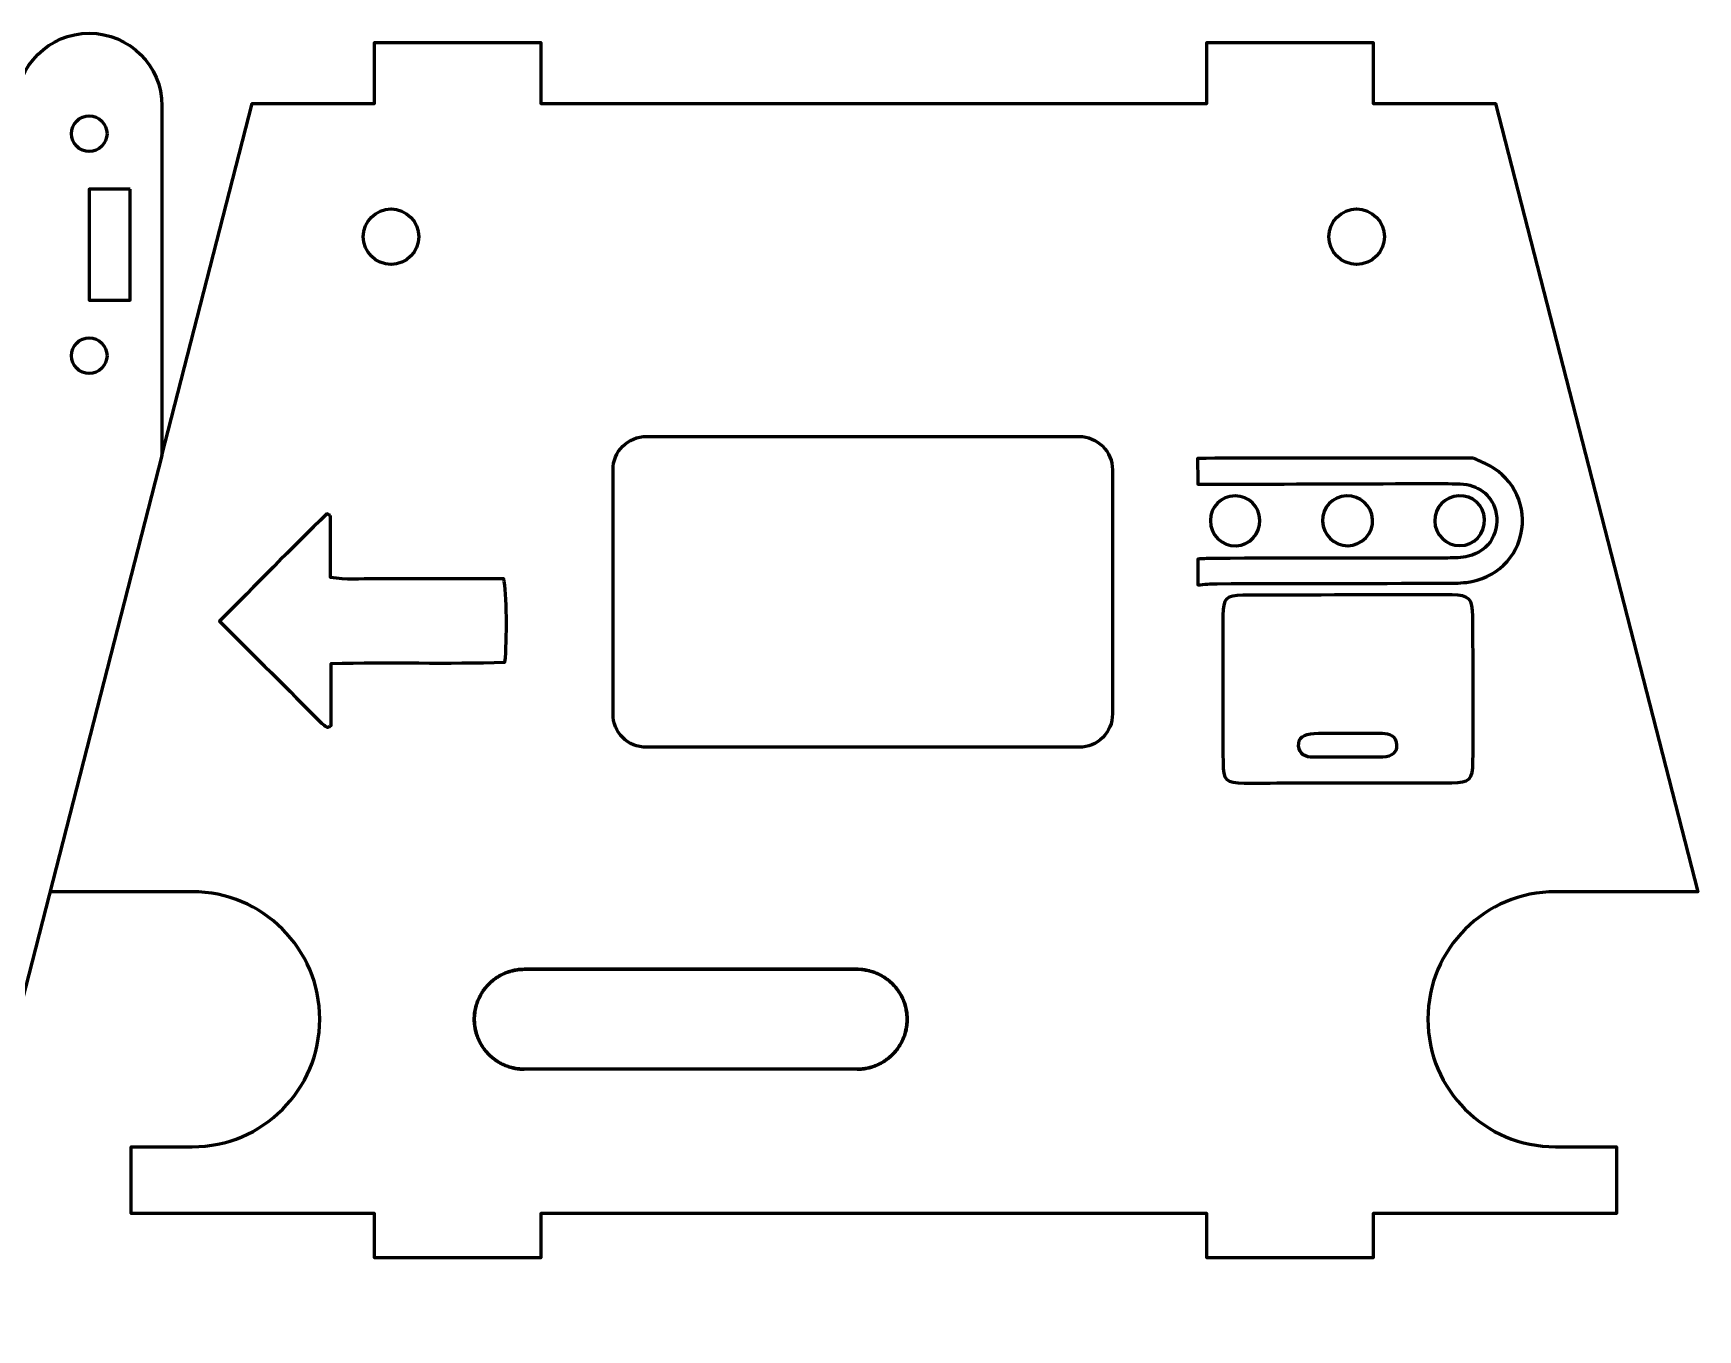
# Model space of a CAD drawing. Header units: millimetres. Extents: x -506 to -29, y -1445 to -43.
# Drawn here: x -352.4 to -202.5, y -719.5 to -602.7 of the extents above; entities that cross this region are included whole.
import ezdxf

# ---------------------------------------------------------------- set-up
doc = ezdxf.new("R2010")
doc.units = ezdxf.units.MM
doc.linetypes.add('K5LT_BASIC', pattern=[0])

# ---------------------------------------------------------------- blocks, each defined once
blk = doc.blocks.new('U20')
at = {"color": 150, "linetype": 'K5LT_BASIC', "lineweight": 60, "true_color": 0x0080ff}
blk.add_lwpolyline([(-465.83, -748.26), (-465.83, -734.26), (-476.83, -734.26), (-500.83, -640.76), (-500.83, -634.26), (-500.83, -609.26, -1), (-487.74, -609.26), (-487.74, -634.26), (-465.83, -634.26), (-465.83, -630.26), (-450.83, -630.26), (-450.83, -634.26), (-390.83, -634.26), (-390.83, -630.26), (-375.83, -630.26), (-375.83, -634.26), (-353.93, -634.26), (-353.93, -609.26, -1), (-340.83, -609.26), (-340.83, -634.26), (-340.83, -640.76), (-364.83, -734.26), (-375.83, -734.26), (-375.83, -748.26)], format="xyb", dxfattribs=at)
blk.add_lwpolyline([(-343.68, -616.76), (-347.38, -616.76), (-347.38, -626.76), (-343.68, -626.76)], close=True, dxfattribs=at)
for centre in [(-347.38, -611.76), (-347.38, -631.76)]:
    blk.add_circle(centre, 1.6, dxfattribs=at)
blk = doc.blocks.new('U21')
at = {"color": 150, "linetype": 'K5LT_BASIC', "lineweight": 60, "true_color": 0x0080ff}
for p, q in [((-298.19, -696.04), (-308.19, -696.04)), ((-288.19, -696.04), (-298.19, -696.04)), ((-278.19, -696.04), (-288.19, -696.04))]:
    blk.add_line(p, q, dxfattribs=at)
blk = doc.blocks.new('U22')
at = {"color": 150, "linetype": 'K5LT_BASIC', "lineweight": 60, "true_color": 0x0080ff}
for p, q in [((-298.19, -687.04), (-308.19, -687.04)), ((-288.19, -687.04), (-298.19, -687.04)), ((-278.19, -687.04), (-288.19, -687.04))]:
    blk.add_line(p, q, dxfattribs=at)
blk = doc.blocks.new('U23')
at = {"color": 150, "linetype": 'K5LT_BASIC', "lineweight": 60, "true_color": 0x0080ff}
for p, q in [((-278.13, -687.04), (-278.19, -687.04)), ((-278.05, -687.05), (-278.13, -687.04)), ((-278.01, -687.05), (-278.05, -687.05)), ((-277.99, -687.05), (-278.01, -687.05)), ((-277.98, -687.05), (-277.99, -687.05)), ((-277.9, -687.05), (-277.98, -687.05)), ((-277.98, -687.05), (-277.98, -687.05)), ((-277.8, -687.06), (-277.9, -687.05)), ((-277.75, -687.06), (-277.8, -687.06)), ((-277.72, -687.07), (-277.75, -687.06)), ((-277.71, -687.07), (-277.72, -687.07)), ((-277.7, -687.07), (-277.71, -687.07)), ((-277.59, -687.08), (-277.7, -687.07)), ((-277.48, -687.1), (-277.59, -687.08)), ((-277.43, -687.11), (-277.48, -687.1)), ((-277.4, -687.11), (-277.43, -687.11)), ((-277.39, -687.12), (-277.4, -687.11)), ((-277.38, -687.12), (-277.39, -687.12)), ((-277.26, -687.14), (-277.38, -687.12)), ((-277.15, -687.17), (-277.26, -687.14)), ((-277.09, -687.18), (-277.15, -687.17)), ((-277.06, -687.19), (-277.09, -687.18)), ((-277.05, -687.19), (-277.06, -687.19)), ((-277.04, -687.19), (-277.05, -687.19)), ((-276.92, -687.23), (-277.04, -687.19)), ((-276.81, -687.26), (-276.92, -687.23)), ((-276.75, -687.28), (-276.81, -687.26)), ((-276.73, -687.29), (-276.75, -687.28)), ((-276.71, -687.29), (-276.73, -687.29)), ((-276.7, -687.3), (-276.71, -687.29)), ((-276.59, -687.34), (-276.7, -687.3)), ((-276.47, -687.38), (-276.59, -687.34)), ((-276.42, -687.41), (-276.47, -687.38)), ((-276.39, -687.42), (-276.42, -687.41)), ((-276.38, -687.42), (-276.39, -687.42)), ((-276.37, -687.43), (-276.38, -687.42)), ((-276.25, -687.48), (-276.37, -687.43)), ((-276.14, -687.54), (-276.25, -687.48)), ((-276.09, -687.56), (-276.14, -687.54)), ((-276.06, -687.58), (-276.09, -687.56)), ((-276.05, -687.59), (-276.06, -687.58)), ((-276.04, -687.59), (-276.05, -687.59)), ((-275.93, -687.65), (-276.04, -687.59)), ((-275.82, -687.72), (-275.93, -687.65)), ((-275.77, -687.75), (-275.82, -687.72)), ((-275.74, -687.77), (-275.77, -687.75)), ((-275.73, -687.78), (-275.74, -687.77)), ((-275.72, -687.78), (-275.73, -687.78)), ((-275.61, -687.86), (-275.72, -687.78)), ((-275.51, -687.93), (-275.61, -687.86)), ((-275.45, -687.97), (-275.51, -687.93)), ((-275.43, -687.99), (-275.45, -687.97)), ((-275.42, -688), (-275.43, -687.99)), ((-275.41, -688.01), (-275.42, -688)), ((-275.3, -688.09), (-275.41, -688.01)), ((-275.21, -688.18), (-275.3, -688.09)), ((-275.16, -688.22), (-275.21, -688.18)), ((-275.13, -688.24), (-275.16, -688.22)), ((-275.12, -688.25), (-275.13, -688.24)), ((-275.11, -688.26), (-275.12, -688.25)), ((-275.02, -688.35), (-275.11, -688.26)), ((-274.92, -688.45), (-275.02, -688.35)), ((-274.88, -688.5), (-274.92, -688.45)), ((-274.86, -688.52), (-274.88, -688.5)), ((-274.85, -688.53), (-274.86, -688.52)), ((-274.84, -688.54), (-274.85, -688.53)), ((-274.75, -688.64), (-274.84, -688.54)), ((-274.66, -688.75), (-274.75, -688.64)), ((-274.62, -688.8), (-274.66, -688.75)), ((-274.6, -688.83), (-274.62, -688.8)), ((-274.59, -688.84), (-274.6, -688.83)), ((-274.59, -688.85), (-274.59, -688.84)), ((-274.5, -688.96), (-274.59, -688.85)), ((-274.43, -689.07), (-274.5, -688.96)), ((-274.39, -689.13), (-274.43, -689.07)), ((-274.37, -689.16), (-274.39, -689.13)), ((-274.36, -689.17), (-274.37, -689.16)), ((-274.36, -689.18), (-274.36, -689.17)), ((-274.29, -689.3), (-274.36, -689.18)), ((-274.22, -689.42), (-274.29, -689.3)), ((-274.19, -689.49), (-274.22, -689.42)), ((-274.17, -689.52), (-274.19, -689.49)), ((-274.16, -689.53), (-274.17, -689.52)), ((-274.16, -689.54), (-274.16, -689.53)), ((-274.1, -689.67), (-274.16, -689.54)), ((-274.04, -689.8), (-274.1, -689.67)), ((-274.02, -689.86), (-274.04, -689.8)), ((-274, -689.89), (-274.02, -689.86)), ((-274, -689.91), (-274, -689.89)), ((-273.99, -689.92), (-274, -689.91)), ((-273.94, -690.05), (-273.99, -689.92)), ((-273.9, -690.18), (-273.94, -690.05)), ((-273.88, -690.25), (-273.9, -690.18)), ((-273.87, -690.29), (-273.88, -690.25)), ((-273.86, -690.3), (-273.87, -690.29)), ((-273.86, -690.31), (-273.86, -690.3)), ((-273.82, -690.45), (-273.86, -690.31)), ((-273.79, -690.59), (-273.82, -690.45)), ((-273.78, -690.66), (-273.79, -690.59)), ((-273.77, -690.69), (-273.78, -690.66)), ((-273.77, -690.71), (-273.77, -690.69)), ((-273.77, -690.72), (-273.77, -690.71)), ((-273.74, -690.86), (-273.77, -690.72)), ((-273.72, -691), (-273.74, -690.86)), ((-273.71, -691.07), (-273.72, -691)), ((-273.71, -691.11), (-273.71, -691.07)), ((-273.71, -691.12), (-273.71, -691.11)), ((-273.71, -691.13), (-273.71, -691.12)), ((-273.7, -691.28), (-273.71, -691.13)), ((-273.69, -691.42), (-273.7, -691.28)), ((-273.91, -692.94), (-273.87, -692.8)), ((-273.87, -692.79), (-273.86, -692.78)), ((-273.87, -692.8), (-273.87, -692.79)), ((-273.86, -692.78), (-273.85, -692.74)), ((-273.85, -692.74), (-273.83, -692.67)), ((-273.83, -692.67), (-273.8, -692.54)), ((-273.8, -692.54), (-273.77, -692.39)), ((-273.77, -692.37), (-273.76, -692.33)), ((-273.77, -692.38), (-273.77, -692.37)), ((-273.77, -692.39), (-273.77, -692.38)), ((-273.76, -692.33), (-273.75, -692.26)), ((-273.75, -692.26), (-273.73, -692.12)), ((-273.73, -692.12), (-273.71, -691.98)), ((-273.71, -691.91), (-273.7, -691.84)), ((-273.71, -691.95), (-273.71, -691.91)), ((-273.71, -691.97), (-273.71, -691.95)), ((-273.71, -691.98), (-273.71, -691.97)), ((-273.7, -691.84), (-273.69, -691.7)), ((-273.69, -691.49), (-273.69, -691.42)), ((-273.69, -691.53), (-273.69, -691.49)), ((-273.69, -691.55), (-273.69, -691.53)), ((-273.69, -691.7), (-273.69, -691.55)), ((-273.69, -691.55), (-273.69, -691.55)), ((-274.7, -694.39), (-274.62, -694.28)), ((-274.62, -694.28), (-274.61, -694.27)), ((-274.61, -694.27), (-274.6, -694.26)), ((-274.6, -694.26), (-274.58, -694.23)), ((-274.58, -694.23), (-274.54, -694.17)), ((-274.54, -694.17), (-274.46, -694.06)), ((-274.46, -694.06), (-274.38, -693.94)), ((-274.38, -693.93), (-274.37, -693.92)), ((-274.38, -693.94), (-274.38, -693.93)), ((-274.37, -693.92), (-274.35, -693.89)), ((-274.35, -693.89), (-274.31, -693.83)), ((-274.31, -693.83), (-274.24, -693.71)), ((-274.24, -693.71), (-274.18, -693.58)), ((-274.18, -693.58), (-274.17, -693.57)), ((-274.17, -693.56), (-274.15, -693.52)), ((-274.17, -693.57), (-274.17, -693.56)), ((-274.15, -693.52), (-274.12, -693.46)), ((-274.12, -693.46), (-274.06, -693.33)), ((-274.06, -693.33), (-274.01, -693.2)), ((-274.01, -693.2), (-274, -693.19)), ((-274, -693.17), (-273.98, -693.14)), ((-274, -693.19), (-274, -693.17)), ((-273.98, -693.14), (-273.96, -693.07)), ((-273.96, -693.07), (-273.91, -692.94)), ((-276.77, -695.81), (-276.76, -695.81)), ((-276.76, -695.81), (-276.74, -695.8)), ((-276.74, -695.8), (-276.72, -695.79)), ((-276.72, -695.79), (-276.66, -695.77)), ((-276.66, -695.77), (-276.54, -695.73)), ((-276.54, -695.73), (-276.43, -695.69)), ((-276.43, -695.69), (-276.42, -695.68)), ((-276.42, -695.68), (-276.41, -695.68)), ((-276.41, -695.68), (-276.38, -695.66)), ((-276.38, -695.66), (-276.33, -695.64)), ((-276.33, -695.64), (-276.21, -695.59)), ((-276.21, -695.59), (-276.1, -695.53)), ((-276.1, -695.53), (-276.09, -695.52)), ((-276.09, -695.52), (-276.08, -695.52)), ((-276.08, -695.52), (-276.05, -695.5)), ((-276.05, -695.5), (-276, -695.47)), ((-276, -695.47), (-275.89, -695.41)), ((-275.89, -695.41), (-275.77, -695.34)), ((-275.77, -695.34), (-275.75, -695.33)), ((-275.77, -695.34), (-275.77, -695.34)), ((-275.75, -695.33), (-275.73, -695.31)), ((-275.73, -695.31), (-275.67, -695.27)), ((-275.67, -695.27), (-275.57, -695.2)), ((-275.57, -695.2), (-275.46, -695.12)), ((-275.46, -695.12), (-275.45, -695.12)), ((-275.45, -695.12), (-275.44, -695.11)), ((-275.44, -695.11), (-275.41, -695.09)), ((-275.41, -695.09), (-275.36, -695.04)), ((-275.36, -695.04), (-275.26, -694.96)), ((-275.26, -694.96), (-275.16, -694.87)), ((-275.16, -694.87), (-275.15, -694.86)), ((-275.15, -694.86), (-275.14, -694.85)), ((-275.14, -694.85), (-275.12, -694.83)), ((-275.12, -694.83), (-275.07, -694.78)), ((-275.07, -694.78), (-274.97, -694.69)), ((-274.97, -694.69), (-274.88, -694.59)), ((-274.88, -694.59), (-274.87, -694.58)), ((-274.87, -694.58), (-274.86, -694.57)), ((-274.86, -694.57), (-274.84, -694.54)), ((-274.84, -694.54), (-274.79, -694.49)), ((-274.79, -694.49), (-274.7, -694.39)), ((-278.19, -696.04), (-277.8, -696.03)), ((-277.8, -696.03), (-277.79, -696.03)), ((-277.79, -696.03), (-277.78, -696.02)), ((-277.78, -696.02), (-277.75, -696.02)), ((-277.75, -696.02), (-277.68, -696.01)), ((-277.68, -696.01), (-277.55, -696)), ((-277.55, -696), (-277.44, -695.98)), ((-277.44, -695.98), (-277.43, -695.98)), ((-277.43, -695.98), (-277.41, -695.98)), ((-277.41, -695.98), (-277.38, -695.97)), ((-277.38, -695.97), (-277.32, -695.96)), ((-277.32, -695.96), (-277.2, -695.93)), ((-277.2, -695.93), (-277.11, -695.91)), ((-277.11, -695.91), (-277.1, -695.91)), ((-277.1, -695.91), (-277.08, -695.91)), ((-277.08, -695.91), (-277.06, -695.9)), ((-277.06, -695.9), (-277, -695.88)), ((-277, -695.88), (-276.88, -695.85)), ((-276.88, -695.85), (-276.77, -695.81))]:
    blk.add_line(p, q, dxfattribs=at)
blk = doc.blocks.new('U24')
at = {"color": 150, "linetype": 'K5LT_BASIC', "lineweight": 60, "true_color": 0x0080ff}
for p, q in [((-311.31, -688.3), (-311.41, -688.4)), ((-311.26, -688.26), (-311.31, -688.3)), ((-311.24, -688.23), (-311.26, -688.26)), ((-311.23, -688.22), (-311.24, -688.23)), ((-311.22, -688.22), (-311.23, -688.22)), ((-311.12, -688.13), (-311.22, -688.22)), ((-311.02, -688.04), (-311.12, -688.13)), ((-310.97, -688), (-311.02, -688.04)), ((-310.94, -687.98), (-310.97, -688)), ((-310.93, -687.97), (-310.94, -687.98)), ((-310.92, -687.97), (-310.93, -687.97)), ((-310.81, -687.89), (-310.92, -687.97)), ((-310.71, -687.81), (-310.81, -687.89)), ((-310.65, -687.78), (-310.71, -687.81)), ((-310.63, -687.76), (-310.65, -687.78)), ((-310.61, -687.75), (-310.63, -687.76)), ((-310.49, -687.68), (-310.61, -687.75)), ((-310.61, -687.75), (-310.61, -687.75)), ((-310.38, -687.61), (-310.49, -687.68)), ((-310.33, -687.58), (-310.38, -687.61)), ((-310.3, -687.57), (-310.33, -687.58)), ((-310.29, -687.56), (-310.3, -687.57)), ((-310.28, -687.56), (-310.29, -687.56)), ((-310.17, -687.5), (-310.28, -687.56)), ((-310.05, -687.45), (-310.17, -687.5)), ((-310, -687.42), (-310.05, -687.45)), ((-309.97, -687.41), (-310, -687.42)), ((-309.96, -687.4), (-309.97, -687.41)), ((-309.95, -687.4), (-309.96, -687.4)), ((-309.84, -687.36), (-309.95, -687.4)), ((-309.72, -687.31), (-309.84, -687.36)), ((-309.66, -687.29), (-309.72, -687.31)), ((-309.64, -687.28), (-309.66, -687.29)), ((-309.62, -687.28), (-309.64, -687.28)), ((-309.61, -687.27), (-309.62, -687.28)), ((-309.5, -687.24), (-309.61, -687.27)), ((-309.38, -687.2), (-309.5, -687.24)), ((-309.32, -687.19), (-309.38, -687.2)), ((-309.3, -687.18), (-309.32, -687.19)), ((-309.28, -687.18), (-309.3, -687.18)), ((-309.27, -687.18), (-309.28, -687.18)), ((-309.18, -687.15), (-309.27, -687.18)), ((-309.06, -687.13), (-309.18, -687.15)), ((-309, -687.12), (-309.06, -687.13)), ((-308.97, -687.11), (-309, -687.12)), ((-308.95, -687.11), (-308.97, -687.11)), ((-308.83, -687.09), (-308.95, -687.11)), ((-308.95, -687.11), (-308.95, -687.11)), ((-308.7, -687.07), (-308.83, -687.09)), ((-308.63, -687.07), (-308.7, -687.07)), ((-308.6, -687.06), (-308.63, -687.07)), ((-308.59, -687.06), (-308.6, -687.06)), ((-308.58, -687.06), (-308.59, -687.06)), ((-308.19, -687.04), (-308.58, -687.06)), ((-312.32, -689.75), (-312.37, -689.89)), ((-312.26, -689.63), (-312.32, -689.75)), ((-312.23, -689.56), (-312.26, -689.63)), ((-312.22, -689.53), (-312.23, -689.56)), ((-312.21, -689.52), (-312.22, -689.53)), ((-312.2, -689.51), (-312.21, -689.52)), ((-312.14, -689.38), (-312.2, -689.51)), ((-312.07, -689.26), (-312.14, -689.38)), ((-312.03, -689.2), (-312.07, -689.26)), ((-312.01, -689.17), (-312.03, -689.2)), ((-312, -689.15), (-312.01, -689.17)), ((-311.92, -689.03), (-312, -689.15)), ((-312, -689.15), (-312, -689.15)), ((-311.84, -688.91), (-311.92, -689.03)), ((-311.8, -688.86), (-311.84, -688.91)), ((-311.78, -688.83), (-311.8, -688.86)), ((-311.77, -688.82), (-311.78, -688.83)), ((-311.76, -688.81), (-311.77, -688.82)), ((-311.68, -688.7), (-311.76, -688.81)), ((-311.59, -688.59), (-311.68, -688.7)), ((-311.54, -688.54), (-311.59, -688.59)), ((-311.52, -688.52), (-311.54, -688.54)), ((-311.51, -688.5), (-311.52, -688.52)), ((-311.5, -688.5), (-311.51, -688.5)), ((-311.41, -688.4), (-311.5, -688.5)), ((-312.68, -691.24), (-312.69, -691.39)), ((-312.67, -691.17), (-312.68, -691.24)), ((-312.65, -690.97), (-312.67, -691.11)), ((-312.67, -691.11), (-312.67, -691.12)), ((-312.67, -691.12), (-312.67, -691.14)), ((-312.67, -691.14), (-312.67, -691.17)), ((-312.63, -690.82), (-312.65, -690.97)), ((-312.62, -690.75), (-312.63, -690.82)), ((-312.61, -690.72), (-312.62, -690.75)), ((-312.58, -690.55), (-312.61, -690.69)), ((-312.61, -690.69), (-312.61, -690.7)), ((-312.61, -690.7), (-312.61, -690.72)), ((-312.55, -690.41), (-312.58, -690.55)), ((-312.53, -690.34), (-312.55, -690.41)), ((-312.52, -690.31), (-312.53, -690.34)), ((-312.51, -690.29), (-312.52, -690.31)), ((-312.47, -690.15), (-312.51, -690.28)), ((-312.51, -690.28), (-312.51, -690.29)), ((-312.42, -690.01), (-312.47, -690.15)), ((-312.4, -689.95), (-312.42, -690.01)), ((-312.38, -689.91), (-312.4, -689.95)), ((-312.37, -689.89), (-312.38, -689.9)), ((-312.38, -689.9), (-312.38, -689.91)), ((-312.69, -691.39), (-312.69, -691.53)), ((-312.69, -691.53), (-312.69, -691.54)), ((-312.69, -691.54), (-312.69, -691.56)), ((-312.69, -691.56), (-312.69, -691.59)), ((-312.69, -691.59), (-312.69, -691.66)), ((-312.69, -691.66), (-312.68, -691.81)), ((-312.68, -691.81), (-312.67, -691.95)), ((-312.67, -691.95), (-312.67, -691.96)), ((-312.67, -691.96), (-312.67, -691.98)), ((-312.67, -691.98), (-312.67, -692.01)), ((-312.67, -692.01), (-312.66, -692.08)), ((-312.66, -692.08), (-312.64, -692.22)), ((-312.64, -692.22), (-312.61, -692.37)), ((-312.61, -692.37), (-312.61, -692.38)), ((-312.61, -692.38), (-312.61, -692.39)), ((-312.61, -692.39), (-312.6, -692.43)), ((-312.6, -692.43), (-312.59, -692.5)), ((-312.59, -692.5), (-312.56, -692.63)), ((-312.56, -692.63), (-312.52, -692.78)), ((-312.52, -692.78), (-312.52, -692.78)), ((-312.52, -692.78), (-312.51, -692.8)), ((-312.51, -692.8), (-312.5, -692.83)), ((-312.5, -692.83), (-312.48, -692.9)), ((-312.48, -692.9), (-312.44, -693.03)), ((-312.44, -693.03), (-312.39, -693.17)), ((-312.39, -693.17), (-312.38, -693.18)), ((-312.38, -693.18), (-312.38, -693.19)), ((-312.38, -693.19), (-312.36, -693.23)), ((-312.36, -693.23), (-312.34, -693.29)), ((-312.34, -693.29), (-312.28, -693.42)), ((-312.28, -693.42), (-312.22, -693.55)), ((-312.22, -693.55), (-312.22, -693.55)), ((-312.22, -693.55), (-312.21, -693.57)), ((-312.21, -693.57), (-312.19, -693.6)), ((-312.19, -693.6), (-312.16, -693.66)), ((-312.16, -693.66), (-312.09, -693.78)), ((-312.09, -693.78), (-312.02, -693.9)), ((-312.02, -693.9), (-312.02, -693.91)), ((-312.02, -693.91), (-312.01, -693.93)), ((-312.01, -693.93), (-311.99, -693.95)), ((-311.99, -693.95), (-311.95, -694.01)), ((-311.95, -694.01), (-311.88, -694.12)), ((-311.88, -694.12), (-311.79, -694.24)), ((-311.79, -694.24), (-311.79, -694.25)), ((-311.79, -694.25), (-311.78, -694.26)), ((-311.78, -694.26), (-311.76, -694.29)), ((-311.76, -694.29), (-311.72, -694.34)), ((-311.72, -694.34), (-311.63, -694.44)), ((-311.63, -694.44), (-311.54, -694.55)), ((-311.54, -694.55), (-311.54, -694.55)), ((-311.54, -694.55), (-311.52, -694.57)), ((-311.52, -694.57), (-311.5, -694.59)), ((-311.5, -694.59), (-311.46, -694.64)), ((-311.46, -694.64), (-311.36, -694.73)), ((-311.36, -694.73), (-311.27, -694.83)), ((-311.27, -694.83), (-311.26, -694.83)), ((-311.26, -694.83), (-311.25, -694.85)), ((-311.25, -694.85), (-311.22, -694.87)), ((-311.22, -694.87), (-311.17, -694.91)), ((-311.17, -694.91), (-311.08, -695)), ((-311.08, -695), (-310.97, -695.08)), ((-310.97, -695.08), (-310.96, -695.09)), ((-310.96, -695.09), (-310.95, -695.1)), ((-310.95, -695.1), (-310.93, -695.12)), ((-310.93, -695.12), (-310.88, -695.15)), ((-310.88, -695.15), (-310.77, -695.23)), ((-310.77, -695.23), (-310.66, -695.3)), ((-310.66, -695.3), (-310.65, -695.31)), ((-310.65, -695.31), (-310.64, -695.32)), ((-310.64, -695.32), (-310.61, -695.33)), ((-310.61, -695.33), (-310.56, -695.37)), ((-310.56, -695.37), (-310.45, -695.43)), ((-310.45, -695.43), (-310.34, -695.5)), ((-310.34, -695.5), (-310.33, -695.5)), ((-310.33, -695.5), (-310.32, -695.51)), ((-310.32, -695.51), (-310.29, -695.52)), ((-310.29, -695.52), (-310.24, -695.55)), ((-310.24, -695.55), (-310.13, -695.6)), ((-310.13, -695.6), (-310.01, -695.66)), ((-310.01, -695.66), (-310, -695.66)), ((-310, -695.66), (-309.99, -695.67)), ((-309.99, -695.67), (-309.96, -695.68)), ((-309.96, -695.68), (-309.91, -695.7)), ((-309.91, -695.7), (-309.79, -695.75)), ((-309.79, -695.75), (-309.68, -695.79)), ((-309.68, -695.79), (-309.67, -695.79)), ((-309.67, -695.79), (-309.65, -695.8)), ((-309.65, -695.8), (-309.63, -695.81)), ((-309.63, -695.81), (-309.57, -695.83)), ((-309.57, -695.83), (-309.46, -695.86)), ((-309.46, -695.86), (-309.34, -695.89)), ((-309.34, -695.89), (-309.33, -695.9)), ((-309.33, -695.9), (-309.32, -695.9)), ((-309.32, -695.9), (-309.29, -695.91)), ((-309.29, -695.91), (-309.23, -695.92)), ((-309.23, -695.92), (-309.12, -695.95)), ((-309.12, -695.95), (-309, -695.97)), ((-309, -695.97), (-309, -695.97)), ((-309, -695.97), (-308.98, -695.97)), ((-308.98, -695.97), (-308.95, -695.98)), ((-308.95, -695.98), (-308.9, -695.99)), ((-308.9, -695.99), (-308.79, -696)), ((-308.79, -696), (-308.68, -696.02)), ((-308.68, -696.02), (-308.67, -696.02)), ((-308.67, -696.02), (-308.66, -696.02)), ((-308.66, -696.02), (-308.63, -696.02)), ((-308.63, -696.02), (-308.58, -696.03)), ((-308.58, -696.03), (-308.48, -696.03)), ((-308.48, -696.03), (-308.4, -696.04)), ((-308.4, -696.04), (-308.4, -696.04)), ((-308.4, -696.04), (-308.39, -696.04)), ((-308.39, -696.04), (-308.37, -696.04)), ((-308.37, -696.04), (-308.33, -696.04)), ((-308.33, -696.04), (-308.25, -696.04)), ((-308.25, -696.04), (-308.19, -696.04))]:
    blk.add_line(p, q, dxfattribs=at)
blk = doc.blocks.new('U36')
at = {"color": 150, "linetype": 'K5LT_BASIC', "lineweight": 60, "true_color": 0x0080ff}
for points, knots in [([(-222.67, -640.99), (-222.32, -641.14), (-221.97, -641.3), (-221.62, -641.46), (-219.29, -642.53), (-217.95, -644.93), (-218.3, -647.4), (-218.66, -649.94), (-220.69, -651.89), (-223.29, -652.18), (-223.96, -652.26), (-224.65, -652.26), (-225.33, -652.26), (-232.14, -652.28), (-238.95, -652.28), (-245.77, -652.3), (-246.35, -652.3), (-246.92, -652.37), (-247.5, -652.41), (-247.5, -651.63), (-247.51, -650.85), (-247.51, -650.08), (-246.97, -650.06), (-246.44, -650.02), (-245.9, -650.02), (-238.94, -650.01), (-231.98, -650), (-225.01, -649.99), (-224.38, -649.98), (-223.74, -649.97), (-223.13, -649.82), (-221.22, -649.37), (-220.17, -647.54), (-220.69, -645.67), (-221.07, -644.3), (-222.28, -643.35), (-223.85, -643.31), (-225.8, -643.26), (-227.74, -643.28), (-229.69, -643.29), (-235.63, -643.31), (-241.57, -643.33), (-247.51, -643.35), (-247.51, -642.57), (-247.52, -641.79), (-247.52, -641.01), (-239.23, -641), (-230.95, -640.99), (-222.67, -640.99)], [0, 0, 0, 0, 0.0625, 0.0625, 0.0625, 0.125, 0.125, 0.125, 0.1875, 0.1875, 0.1875, 0.25, 0.25, 0.25, 0.3125, 0.3125, 0.3125, 0.375, 0.375, 0.375, 0.4375, 0.4375, 0.4375, 0.5, 0.5, 0.5, 0.5625, 0.5625, 0.5625, 0.625, 0.625, 0.625, 0.6875, 0.6875, 0.6875, 0.75, 0.75, 0.75, 0.8125, 0.8125, 0.8125, 0.875, 0.875, 0.875, 0.9375, 0.9375, 0.9375, 1, 1, 1, 1]), ([(-244.15, -644.4), (-242.9, -644.39), (-241.93, -645.33), (-241.91, -646.58), (-241.88, -647.83), (-242.83, -648.84), (-244.05, -648.89), (-245.32, -648.95), (-246.38, -647.91), (-246.37, -646.62), (-246.36, -645.37), (-245.4, -644.41), (-244.15, -644.4)], [0, 0, 0, 0, 0.25, 0.25, 0.25, 0.5, 0.5, 0.5, 0.75, 0.75, 0.75, 1, 1, 1, 1]), ([(-236.27, -646.67), (-236.3, -645.44), (-235.34, -644.44), (-234.1, -644.39), (-232.87, -644.35), (-231.82, -645.3), (-231.75, -646.51), (-231.68, -647.76), (-232.74, -648.88), (-234, -648.88), (-235.21, -648.89), (-236.24, -647.88), (-236.27, -646.67)], [0, 0, 0, 0, 0.25, 0.25, 0.25, 0.5, 0.5, 0.5, 0.75, 0.75, 0.75, 1, 1, 1, 1]), ([(-226.16, -646.66), (-226.19, -645.46), (-225.21, -644.42), (-223.99, -644.38), (-222.72, -644.33), (-221.73, -645.23), (-221.67, -646.49), (-221.61, -647.79), (-222.62, -648.87), (-223.89, -648.87), (-225.1, -648.88), (-226.13, -647.87), (-226.16, -646.66)], [0, 0, 0, 0, 0.25, 0.25, 0.25, 0.5, 0.5, 0.5, 0.75, 0.75, 0.75, 1, 1, 1, 1]), ([(-233.97, -670.25), (-237.08, -670.25), (-240.2, -670.26), (-243.32, -670.26), (-244.97, -670.25), (-245.22, -670.02), (-245.23, -668.43), (-245.25, -664), (-245.25, -659.57), (-245.24, -655.14), (-245.24, -653.65), (-244.94, -653.34), (-243.44, -653.34), (-237.16, -653.32), (-230.88, -653.31), (-224.6, -653.32), (-223.08, -653.32), (-222.73, -653.68), (-222.72, -655.23), (-222.7, -659.62), (-222.69, -664), (-222.71, -668.38), (-222.71, -669.93), (-223.03, -670.23), (-224.62, -670.23), (-227.74, -670.25), (-230.85, -670.24), (-233.97, -670.25)], [0, 0, 0, 0, 0.111111, 0.111111, 0.111111, 0.222222, 0.222222, 0.222222, 0.333333, 0.333333, 0.333333, 0.444444, 0.444444, 0.444444, 0.555556, 0.555556, 0.555556, 0.666667, 0.666667, 0.666667, 0.777778, 0.777778, 0.777778, 0.888889, 0.888889, 0.888889, 1, 1, 1, 1]), ([(-233.96, -665.78), (-233.96, -665.78), (-233.96, -665.78), (-233.96, -665.78), (-234.98, -665.78), (-236, -665.76), (-237.02, -665.79), (-237.98, -665.82), (-238.47, -666.22), (-238.42, -666.9), (-238.36, -667.7), (-237.81, -667.94), (-237.1, -667.93), (-235.01, -667.93), (-232.92, -667.95), (-230.83, -667.92), (-229.98, -667.9), (-229.54, -667.47), (-229.59, -666.82), (-229.64, -666.01), (-230.19, -665.78), (-230.9, -665.78), (-231.92, -665.78), (-232.94, -665.78), (-233.96, -665.78)], [0, 0, 0, 0, 0.125, 0.125, 0.125, 0.25, 0.25, 0.25, 0.375, 0.375, 0.375, 0.5, 0.5, 0.5, 0.625, 0.625, 0.625, 0.75, 0.75, 0.75, 0.875, 0.875, 0.875, 1, 1, 1, 1])]:
    blk.add_open_spline(points, degree=3, knots=knots, dxfattribs=at)
blk = doc.blocks.new('U37')
at = {"color": 150, "linetype": 'K5LT_BASIC', "lineweight": 60, "true_color": 0x0080ff}
blk.add_open_spline([(-325.64, -646.17), (-325.64, -648), (-325.64, -649.84), (-325.63, -651.73), (-324.25, -652.01), (-322.94, -651.83), (-321.65, -651.86), (-320.34, -651.89), (-319.02, -651.86), (-317.71, -651.86), (-316.45, -651.86), (-315.18, -651.86), (-313.92, -651.86), (-312.61, -651.85), (-311.31, -651.85), (-310.04, -651.85), (-309.77, -653.03), (-309.71, -657.43), (-309.93, -659.38), (-315.08, -659.53), (-320.26, -659.37), (-325.58, -659.48), (-325.58, -661.43), (-325.58, -663.3), (-325.58, -665.09), (-325.77, -665.19), (-325.81, -665.21), (-325.85, -665.22), (-325.9, -665.23), (-325.96, -665.24), (-325.99, -665.21), (-326.15, -665.1), (-326.31, -664.99), (-326.45, -664.86), (-329.48, -661.84), (-332.5, -658.82), (-335.64, -655.69), (-332.4, -652.39), (-329.2, -649.18), (-325.96, -646), (-325.86, -646.06), (-325.75, -646.11), (-325.64, -646.17)], degree=3, knots=[0, 0, 0, 0, 0.071429, 0.071429, 0.071429, 0.142857, 0.142857, 0.142857, 0.214286, 0.214286, 0.214286, 0.285714, 0.285714, 0.285714, 0.357143, 0.357143, 0.357143, 0.428571, 0.428571, 0.428571, 0.5, 0.5, 0.5, 0.571429, 0.571429, 0.571429, 0.642857, 0.642857, 0.642857, 0.714286, 0.714286, 0.714286, 0.785714, 0.785714, 0.785714, 0.857143, 0.857143, 0.857143, 0.928571, 0.928571, 0.928571, 1, 1, 1, 1], dxfattribs=at)

msp = doc.modelspace()

# ---------------------------------------------------------------- linework, layer by layer
at = {"color": 150, "linetype": 'K5LT_BASIC', "lineweight": 60, "true_color": 0x0080ff}
msp.add_lwpolyline([(-340.83, -640.76), (-332.69, -609.04), (-321.69, -609.04), (-321.69, -603.54), (-306.69, -603.54), (-306.69, -609.04), (-246.69, -609.04), (-246.69, -603.54), (-231.69, -603.54), (-231.69, -609.04), (-220.69, -609.04), (-202.46, -680.05), (-210.28, -680.05), (-215.28, -680.05, 1), (-215.28, -703.03), (-209.78, -703.03), (-209.78, -709.04), (-231.69, -709.04), (-231.69, -713.04), (-246.69, -713.04), (-246.69, -709.04), (-306.69, -709.04), (-306.69, -713.04), (-321.69, -713.04), (-321.69, -709.04), (-343.6, -709.04), (-343.6, -703.03), (-338.1, -703.03, 1), (-338.1, -680.05), (-343.1, -680.05), (-350.92, -680.05)], format="xyb", dxfattribs=at)
msp.add_lwpolyline([(-258.19, -667.04), (-297.19, -667.04, -0.414214), (-300.19, -664.04), (-300.19, -642.04, -0.414214), (-297.19, -639.04), (-258.19, -639.04, -0.414214), (-255.19, -642.04), (-255.19, -664.04, -0.414214)], format="xyb", close=True, dxfattribs=at)
msp.add_lwpolyline([(-278.19, -696.04), (-288.19, -696.04), (-298.19, -696.04), (-308.19, -696.04), (-308.58, -696.03), (-308.59, -696.03), (-308.6, -696.02), (-308.63, -696.02), (-308.7, -696.01), (-308.83, -696), (-308.95, -695.98), (-308.95, -695.98), (-308.97, -695.98), (-309, -695.97), (-309.06, -695.96), (-309.18, -695.93), (-309.27, -695.91), (-309.28, -695.91), (-309.3, -695.91), (-309.32, -695.9), (-309.38, -695.88), (-309.5, -695.85), (-309.61, -695.81), (-309.62, -695.81), (-309.64, -695.8), (-309.66, -695.79), (-309.72, -695.77), (-309.84, -695.73), (-309.95, -695.69), (-309.96, -695.68), (-309.97, -695.68), (-310, -695.66), (-310.05, -695.64), (-310.17, -695.59), (-310.28, -695.53), (-310.29, -695.52), (-310.3, -695.52), (-310.33, -695.5), (-310.38, -695.47), (-310.49, -695.41), (-310.61, -695.34), (-310.61, -695.34), (-310.63, -695.33), (-310.65, -695.31), (-310.71, -695.27), (-310.81, -695.2), (-310.92, -695.12), (-310.93, -695.12), (-310.94, -695.11), (-310.97, -695.09), (-311.02, -695.04), (-311.12, -694.96), (-311.22, -694.87), (-311.23, -694.86), (-311.24, -694.85), (-311.26, -694.83), (-311.31, -694.78), (-311.41, -694.69), (-311.5, -694.59), (-311.51, -694.58), (-311.52, -694.57), (-311.54, -694.54), (-311.59, -694.49), (-311.68, -694.39), (-311.76, -694.28), (-311.77, -694.27), (-311.78, -694.26), (-311.8, -694.23), (-311.84, -694.17), (-311.92, -694.06), (-312, -693.94), (-312, -693.93), (-312.01, -693.92), (-312.03, -693.89), (-312.07, -693.83), (-312.14, -693.71), (-312.2, -693.58), (-312.21, -693.57), (-312.22, -693.56), (-312.23, -693.52), (-312.26, -693.46), (-312.32, -693.33), (-312.37, -693.2), (-312.38, -693.19), (-312.38, -693.17), (-312.4, -693.14), (-312.42, -693.07), (-312.47, -692.94), (-312.51, -692.8), (-312.51, -692.79), (-312.52, -692.78), (-312.53, -692.74), (-312.55, -692.67), (-312.58, -692.54), (-312.61, -692.39), (-312.61, -692.38), (-312.61, -692.37), (-312.62, -692.33), (-312.63, -692.26), (-312.65, -692.12), (-312.67, -691.98), (-312.67, -691.97), (-312.67, -691.95), (-312.67, -691.91), (-312.68, -691.84), (-312.69, -691.7), (-312.69, -691.55), (-312.69, -691.55), (-312.69, -691.53), (-312.69, -691.49), (-312.69, -691.42), (-312.68, -691.28), (-312.67, -691.13), (-312.67, -691.12), (-312.67, -691.11), (-312.67, -691.07), (-312.66, -691), (-312.64, -690.86), (-312.61, -690.72), (-312.61, -690.71), (-312.61, -690.69), (-312.6, -690.66), (-312.59, -690.59), (-312.56, -690.45), (-312.52, -690.31), (-312.52, -690.3), (-312.51, -690.29), (-312.5, -690.25), (-312.48, -690.18), (-312.44, -690.05), (-312.39, -689.92), (-312.38, -689.91), (-312.38, -689.89), (-312.36, -689.86), (-312.34, -689.8), (-312.28, -689.67), (-312.22, -689.54), (-312.22, -689.53), (-312.21, -689.52), (-312.19, -689.49), (-312.16, -689.42), (-312.09, -689.3), (-312.02, -689.18), (-312.02, -689.17), (-312.01, -689.16), (-311.99, -689.13), (-311.95, -689.07), (-311.88, -688.96), (-311.79, -688.85), (-311.79, -688.84), (-311.78, -688.83), (-311.76, -688.8), (-311.72, -688.75), (-311.63, -688.64), (-311.54, -688.54), (-311.54, -688.53), (-311.52, -688.52), (-311.5, -688.5), (-311.46, -688.45), (-311.36, -688.35), (-311.27, -688.26), (-311.26, -688.25), (-311.25, -688.24), (-311.22, -688.22), (-311.17, -688.18), (-311.08, -688.09), (-310.97, -688.01), (-310.96, -688), (-310.95, -687.99), (-310.93, -687.97), (-310.88, -687.93), (-310.77, -687.86), (-310.66, -687.78), (-310.65, -687.78), (-310.64, -687.77), (-310.61, -687.75), (-310.56, -687.72), (-310.45, -687.65), (-310.34, -687.59), (-310.33, -687.59), (-310.32, -687.58), (-310.29, -687.56), (-310.24, -687.54), (-310.13, -687.48), (-310.01, -687.43), (-310, -687.42), (-309.99, -687.42), (-309.96, -687.41), (-309.91, -687.38), (-309.79, -687.34), (-309.68, -687.3), (-309.67, -687.29), (-309.65, -687.29), (-309.63, -687.28), (-309.57, -687.26), (-309.46, -687.23), (-309.34, -687.19), (-309.33, -687.19), (-309.32, -687.19), (-309.29, -687.18), (-309.23, -687.17), (-309.12, -687.14), (-309, -687.12), (-309, -687.12), (-308.98, -687.11), (-308.95, -687.11), (-308.9, -687.1), (-308.79, -687.08), (-308.68, -687.07), (-308.67, -687.07), (-308.66, -687.07), (-308.63, -687.06), (-308.58, -687.06), (-308.48, -687.05), (-308.4, -687.05), (-308.4, -687.05), (-308.39, -687.05), (-308.37, -687.05), (-308.33, -687.05), (-308.25, -687.04), (-308.19, -687.04), (-298.19, -687.04), (-288.19, -687.04), (-278.19, -687.04), (-277.8, -687.06), (-277.79, -687.06), (-277.78, -687.06), (-277.75, -687.07), (-277.68, -687.07), (-277.55, -687.09), (-277.44, -687.11), (-277.43, -687.11), (-277.41, -687.11), (-277.38, -687.12), (-277.32, -687.13), (-277.2, -687.15), (-277.11, -687.18), (-277.1, -687.18), (-277.08, -687.18), (-277.06, -687.19), (-277, -687.2), (-276.88, -687.24), (-276.77, -687.27), (-276.76, -687.28), (-276.74, -687.28), (-276.72, -687.29), (-276.66, -687.31), (-276.54, -687.36), (-276.43, -687.4), (-276.42, -687.4), (-276.41, -687.41), (-276.38, -687.42), (-276.33, -687.45), (-276.21, -687.5), (-276.1, -687.56), (-276.09, -687.56), (-276.08, -687.57), (-276.05, -687.58), (-276, -687.61), (-275.89, -687.68), (-275.77, -687.75), (-275.77, -687.75), (-275.75, -687.76), (-275.73, -687.78), (-275.67, -687.81), (-275.57, -687.89), (-275.46, -687.97), (-275.45, -687.97), (-275.44, -687.98), (-275.41, -688), (-275.36, -688.04), (-275.26, -688.13), (-275.16, -688.22), (-275.15, -688.22), (-275.14, -688.23), (-275.12, -688.26), (-275.07, -688.3), (-274.97, -688.4), (-274.88, -688.5), (-274.87, -688.5), (-274.86, -688.52), (-274.84, -688.54), (-274.79, -688.59), (-274.7, -688.7), (-274.62, -688.81), (-274.61, -688.82), (-274.6, -688.83), (-274.58, -688.86), (-274.54, -688.91), (-274.46, -689.03), (-274.38, -689.15), (-274.38, -689.15), (-274.37, -689.17), (-274.35, -689.2), (-274.31, -689.26), (-274.24, -689.38), (-274.18, -689.51), (-274.17, -689.52), (-274.17, -689.53), (-274.15, -689.56), (-274.12, -689.63), (-274.06, -689.75), (-274.01, -689.89), (-274, -689.9), (-274, -689.91), (-273.98, -689.95), (-273.96, -690.01), (-273.91, -690.15), (-273.87, -690.28), (-273.87, -690.29), (-273.86, -690.31), (-273.85, -690.34), (-273.83, -690.41), (-273.8, -690.55), (-273.77, -690.69), (-273.77, -690.7), (-273.77, -690.72), (-273.76, -690.75), (-273.75, -690.82), (-273.73, -690.97), (-273.71, -691.11), (-273.71, -691.12), (-273.71, -691.14), (-273.71, -691.17), (-273.7, -691.24), (-273.69, -691.39), (-273.69, -691.53), (-273.69, -691.54), (-273.69, -691.56), (-273.69, -691.59), (-273.69, -691.66), (-273.7, -691.81), (-273.71, -691.95), (-273.71, -691.96), (-273.71, -691.98), (-273.71, -692.01), (-273.72, -692.08), (-273.74, -692.22), (-273.77, -692.37), (-273.77, -692.38), (-273.77, -692.39), (-273.78, -692.43), (-273.79, -692.5), (-273.82, -692.63), (-273.86, -692.78), (-273.86, -692.78), (-273.87, -692.8), (-273.88, -692.83), (-273.9, -692.9), (-273.94, -693.03), (-273.99, -693.17), (-274, -693.18), (-274, -693.19), (-274.02, -693.23), (-274.04, -693.29), (-274.1, -693.42), (-274.16, -693.55), (-274.16, -693.55), (-274.17, -693.57), (-274.19, -693.6), (-274.22, -693.66), (-274.29, -693.78), (-274.36, -693.9), (-274.36, -693.91), (-274.37, -693.93), (-274.39, -693.95), (-274.43, -694.01), (-274.5, -694.12), (-274.59, -694.24), (-274.59, -694.25), (-274.6, -694.26), (-274.62, -694.29), (-274.66, -694.34), (-274.75, -694.44), (-274.84, -694.55), (-274.85, -694.55), (-274.86, -694.57), (-274.88, -694.59), (-274.92, -694.64), (-275.02, -694.73), (-275.11, -694.83), (-275.12, -694.83), (-275.13, -694.85), (-275.16, -694.87), (-275.21, -694.91), (-275.3, -695), (-275.41, -695.08), (-275.42, -695.09), (-275.43, -695.1), (-275.45, -695.12), (-275.51, -695.15), (-275.61, -695.23), (-275.72, -695.3), (-275.73, -695.31), (-275.74, -695.32), (-275.77, -695.33), (-275.82, -695.37), (-275.93, -695.43), (-276.04, -695.5), (-276.05, -695.5), (-276.06, -695.51), (-276.09, -695.52), (-276.14, -695.55), (-276.25, -695.6), (-276.37, -695.66), (-276.38, -695.66), (-276.39, -695.67), (-276.42, -695.68), (-276.47, -695.7), (-276.59, -695.75), (-276.7, -695.79), (-276.71, -695.79), (-276.73, -695.8), (-276.75, -695.81), (-276.81, -695.83), (-276.92, -695.86), (-277.04, -695.89), (-277.05, -695.9), (-277.06, -695.9), (-277.09, -695.91), (-277.15, -695.92), (-277.26, -695.95), (-277.38, -695.97), (-277.39, -695.97), (-277.4, -695.97), (-277.43, -695.98), (-277.48, -695.99), (-277.59, -696), (-277.7, -696.02), (-277.71, -696.02), (-277.72, -696.02), (-277.75, -696.02), (-277.8, -696.03), (-277.9, -696.03), (-277.98, -696.04), (-277.98, -696.04), (-277.99, -696.04), (-278.01, -696.04), (-278.05, -696.04), (-278.13, -696.04)], close=True, dxfattribs=at)
for centre in [(-320.19, -621.04), (-233.19, -621.04)]:
    msp.add_circle(centre, 2.5, dxfattribs=at)

# ---------------------------------------------------------------- block references
for name in ['U20', 'U36', 'U37', 'U24', 'U22', 'U23', 'U21']:
    msp.add_blockref(name, (0, 0))

doc.saveas('drawing.dxf')
